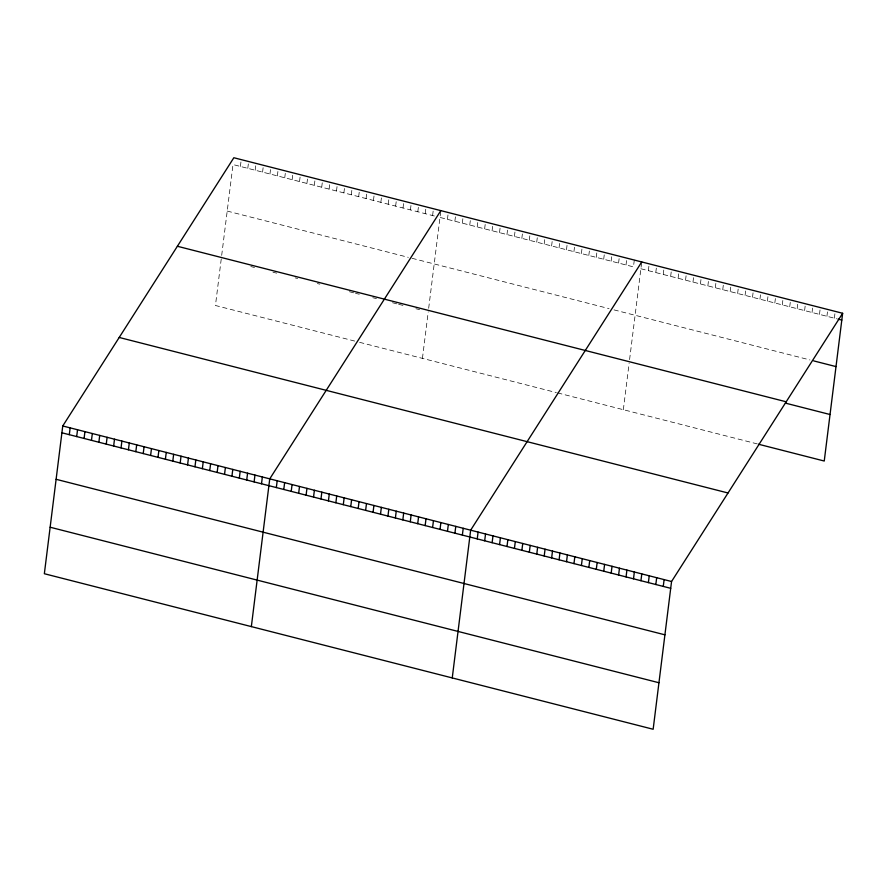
<?xml version="1.0" encoding="UTF-8"?>
<svg xmlns="http://www.w3.org/2000/svg" width="887" height="887" viewBox="0 0 887 887"><rect width="100%" height="100%" fill="white"/><g stroke="black" fill="none" stroke-linecap="round" stroke-linejoin="round"><path stroke-width="0.67" stroke-dasharray="4.43 3.33" d="M221.24 258.982L215.441 305.494L354.667 341.063M221.683 255.389L233.004 164.561L437.524 216.805M240.388 166.446L241.242 159.638M247.783 168.33L248.637 161.523M255.179 170.226L256.021 163.408M262.574 172.111L263.417 165.304M269.958 173.996L270.812 167.188M277.354 175.892L278.208 169.073M284.749 177.777L285.592 170.969M292.145 179.662L292.987 172.854M299.529 181.558L300.383 174.739M306.924 183.443L307.778 176.635M314.32 185.328L315.162 178.52M321.715 187.224L322.558 180.405M329.099 189.108L329.953 182.301M336.495 190.993L337.348 184.186M343.89 192.889L344.733 186.07M351.285 194.774L352.128 187.966M358.67 196.659L359.523 189.851M366.065 198.555L366.919 191.736M373.46 200.44L374.303 193.632M380.856 202.325L381.698 195.517M388.24 204.221L389.094 197.402M395.635 206.106L396.489 199.298M403.031 207.99L403.873 201.183M410.426 209.886L411.269 203.068M417.81 211.771L418.664 204.964M425.206 213.656L426.059 206.848M432.601 215.552L433.444 208.733M422.434 358.37L428.233 311.869M428.676 308.277L440.673 211.982M447.436 219.344L448.279 212.525M454.876 221.24L455.718 214.421M462.315 223.136L463.158 216.328M469.755 225.043L470.609 218.224M477.195 226.939L478.049 220.131M484.635 228.846L485.488 222.027M492.074 230.742L492.928 223.934M499.514 232.649L500.368 225.83M506.965 234.545L507.807 227.737M514.405 236.452L515.247 229.633M521.844 238.348L522.687 231.529M529.284 240.244L530.127 233.436M536.724 242.151L537.577 235.332M544.163 244.047L545.017 237.239M551.603 245.954L552.457 239.135M559.043 247.85L559.897 241.042M566.483 249.757L567.336 242.938M573.933 251.653L574.776 244.845M581.373 253.56L582.216 246.741M588.813 255.456L589.655 248.637M596.252 257.352L597.095 250.544M603.692 259.259L604.546 252.44M611.132 261.155L611.986 254.347M618.572 263.062L619.425 256.243M626.011 264.958L626.865 258.15M634.305 260.046L633.451 266.865L439.996 217.437M623.339 409.694L629.138 363.193M629.582 359.601L641.578 263.317M648.342 270.668L649.184 263.849M655.781 272.564L656.624 265.756M663.221 274.46L664.064 267.652M670.661 276.367L671.503 269.548M678.1 278.263L678.954 271.455M685.54 280.17L686.394 273.351M692.98 282.066L693.834 275.258M700.42 283.973L701.273 277.154M707.859 285.869L708.713 279.061M715.31 287.776L716.153 280.957M722.75 289.672L723.592 282.864M730.189 291.568L731.032 284.76M737.629 293.475L738.472 286.656M745.069 295.371L745.923 288.563M752.509 297.278L753.362 290.459M759.948 299.174L760.802 292.366M767.388 301.081L768.242 294.262M774.828 302.977L775.681 296.169M782.279 304.884L783.121 298.065M789.718 306.78L790.561 299.972M797.158 308.676L798.001 301.868M804.598 310.583L805.44 303.764M812.037 312.479L812.891 305.671M819.477 314.386L820.331 307.567M826.917 316.282L827.771 309.474M834.357 318.189L835.21 311.37M640.902 268.761L836.84 318.821M227.205 211.073L408.319 257.341M412.023 258.283L609.059 308.621M614.026 309.885L809.964 359.945M250.81 266.543L254.502 267.486M272.985 272.209L276.677 273.152M295.16 277.875L297.633 278.496M317.346 283.541L319.808 284.162M349.378 291.723L354.301 292.976M355.532 293.298L359.235 294.24M372.784 297.699L376.487 298.642M392.497 302.733L397.431 303.997M398.662 304.308L406.058 306.203M415.914 308.72L419.606 309.663M359.601 342.327L556.371 392.586M557.613 392.908L757.276 443.91"/><path stroke-width="1.33" d="M62.755 425.971L44.35 573.723L653.154 729.258L671.559 581.506L842.65 313.277L233.846 157.742L62.755 425.971L671.559 581.506M69.297 434.674L70.151 427.867M76.692 436.57L77.535 429.751M84.088 438.455L84.93 431.636M91.472 440.34L92.326 433.532M98.867 442.236L99.721 435.417M106.263 444.121L107.105 437.302M113.658 446.006L114.501 439.198M121.042 447.902L121.896 441.083M128.438 449.787L129.291 442.968M135.833 451.671L136.676 444.864M143.228 453.567L144.071 446.749M150.613 455.452L151.466 448.634M158.008 457.337L158.862 450.529M165.403 459.233L166.246 452.414M172.799 461.118L173.641 454.299M180.183 463.003L181.037 456.195M187.578 464.899L188.432 458.08M194.974 466.784L195.816 459.965M202.369 468.669L203.212 461.861M209.753 470.565L210.607 463.746M217.149 472.449L218.002 465.631M224.544 474.334L225.387 467.527M231.939 476.23L232.782 469.411M239.324 478.115L240.177 471.296M246.719 480L247.573 473.192M254.114 481.896L254.957 475.077M261.51 483.781L262.352 476.962M251.343 626.61L269.748 478.858L440.839 210.629M276.334 487.573L277.188 480.754M283.785 489.469L284.627 482.661M291.224 491.376L292.067 484.557M298.664 493.272L299.507 486.464M306.104 495.179L306.946 488.36M313.543 497.075L314.397 490.256M320.983 498.971L321.837 492.163M328.423 500.878L329.277 494.059M335.863 502.774L336.716 495.966M343.302 504.681L344.156 497.862M350.753 506.577L351.596 499.769M358.193 508.484L359.035 501.665M365.632 510.38L366.475 503.572M373.072 512.287L373.915 505.468M380.512 514.183L381.355 507.364M387.952 516.079L388.805 509.271M395.391 517.986L396.245 511.167M402.831 519.882L403.685 513.074M410.271 521.789L411.124 514.97M417.71 523.685L418.564 516.877M425.161 525.592L426.004 518.773M432.601 527.488L433.444 520.68M440.041 529.395L440.883 522.576M447.48 531.291L448.323 524.483M454.92 533.187L455.774 526.379M462.36 535.094L463.214 528.275M452.248 677.934L470.653 530.182L641.744 261.953M477.239 538.897L478.093 532.078M484.679 540.793L485.533 533.985M492.13 542.7L492.972 535.881M499.569 544.596L500.412 537.788M507.009 546.503L507.852 539.684M514.449 548.399L515.292 541.591M521.889 550.295L522.742 543.487M529.328 552.202L530.182 545.383M536.768 554.098L537.622 547.29M544.208 556.005L545.062 549.186M551.647 557.901L552.501 551.093M559.098 559.808L559.941 552.989M566.538 561.704L567.381 554.896M573.978 563.611L574.82 556.792M581.417 565.507L582.26 558.699M588.857 567.403L589.711 560.595M596.297 569.31L597.151 562.491M603.737 571.206L604.59 564.398M611.176 573.113L612.03 566.294M618.616 575.009L619.47 568.201M626.067 576.916L626.909 570.097M633.506 578.812L634.349 572.004M640.946 580.719L641.789 573.9M648.386 582.615L649.229 575.807M655.826 584.511L656.679 577.703M663.265 586.418L664.119 579.599M842.65 313.277L824.245 461.029L758.518 444.232M838.082 319.132L841.796 320.085M813.689 360.898L836.009 366.597M177.389 246.264L786.192 401.789M785.394 403.108L830.044 414.517M119.213 337.459L728.016 492.984M61.902 432.789L670.705 588.314M56.114 479.302L664.917 634.826M50.138 527.222L658.941 682.746"/></g></svg>
